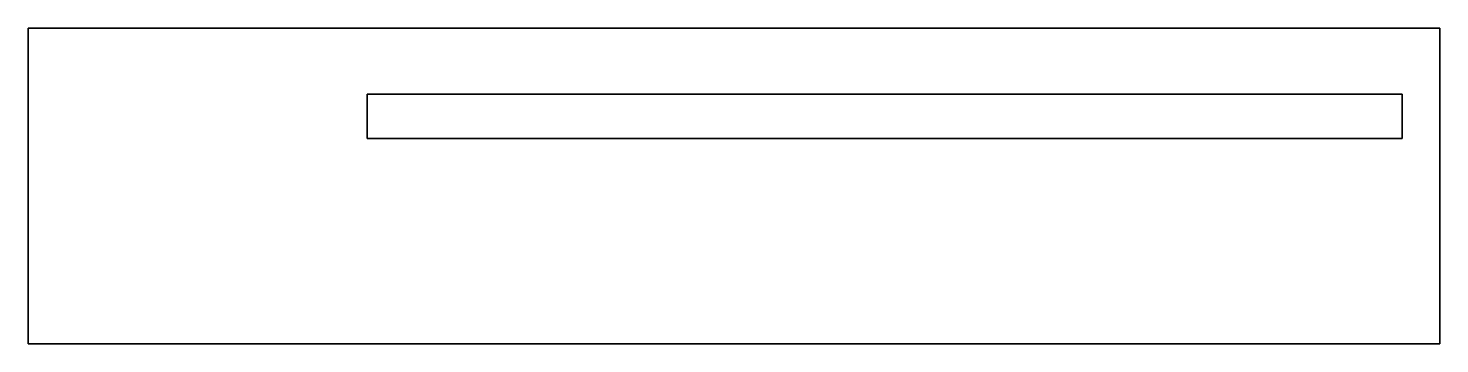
# Model space of a CAD drawing. Header units: millimetres. Extents: x 0 to 1500, y -335 to 0.
import ezdxf

# ---------------------------------------------------------------- set-up
doc = ezdxf.new("R2010")
doc.units = ezdxf.units.MM
doc.layers.add('Painel', color=5, linetype='Continuous')
doc.layers.add('Usinagem', color=2, linetype='Continuous')

msp = doc.modelspace()

# ---------------------------------------------------------------- linework, layer by layer
at = {"layer": 'Painel'}
for points in [[(0, 0, 30), (0, -335, 30), (0, -335), (0, 0)], [(1500, -335), (1500, 0), (0, 0), (0, -335)], [(1500, 0), (1500, 0, 30), (0, 0, 30), (0, 0)], [(1500, -335, 30), (1500, -335), (1500, 0), (1500, 0, 30)], [(1500, -335, 30), (1500, -335), (0, -335), (0, -335, 30)]]:
    msp.add_3dface(points, dxfattribs=at)
for points, invisible_edges in [([(360, -335, 30), (360, 0, 30), (0, 0, 30), (0, -335, 30)], 1), ([(360, -70, 30), (360, 0, 30), (1460, 0, 30), (1460, -70, 30)], 13), ([(1460, -335, 30), (1500, -335, 30), (1500, 0, 30), (1460, 0, 30)], 8), ([(1460, -117, 30), (1460, -335, 30), (360, -335, 30), (360, -117, 30)], 13)]:
    msp.add_3dface(points, dxfattribs=dict(at, invisible_edges=invisible_edges))
at = {"layer": 'Usinagem'}
for points in [[(360, -117, 30), (360, -70, 30), (360, -70, 18), (360, -117, 18)], [(1460, -70, 30), (1460, -70, 18), (360, -70, 18), (360, -70, 30)], [(360, -70, 18), (360, -117, 18), (1460, -117, 18), (1460, -70, 18)], [(1460, -117, 30), (1460, -117, 18), (1460, -70, 18), (1460, -70, 30)], [(1460, -117, 30), (1460, -117, 18), (360, -117, 18), (360, -117, 30)]]:
    msp.add_3dface(points, dxfattribs=at)

doc.saveas('drawing.dxf')
